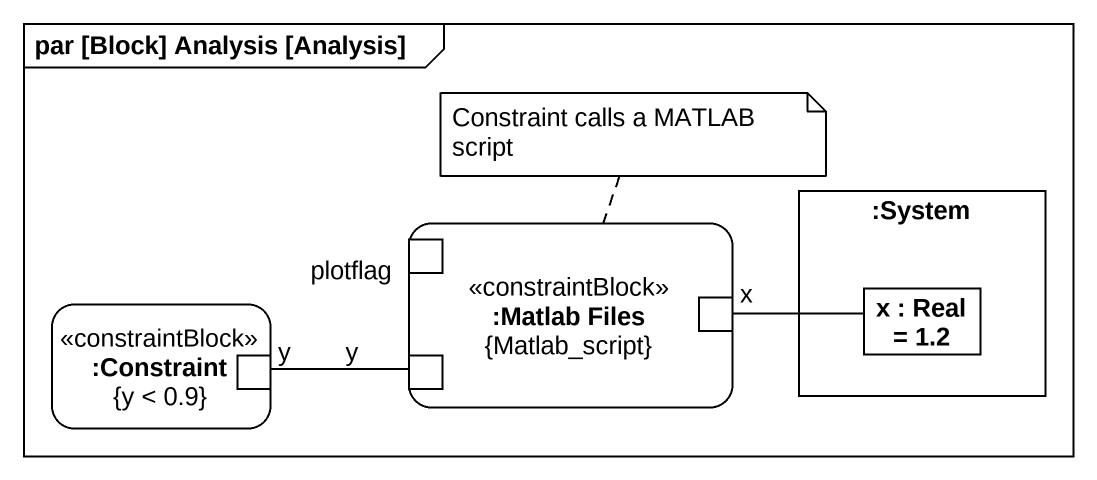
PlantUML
@startuml
mainframe par [Block] Analysis [Analysis]
rectangle ":System" as System {
  rectangle "x : Real = 1.2" as x__2
}
rectangle ":Constraint\n{y < 0.9}" as Constraint <<constraintBlock>> {
  port y
}
rectangle ":Matlab Files\n{Matlab_script}" as Matlab_Files <<constraintBlock>> {
  port plotflag
  port "x" as x_
  port "y" as y_2
}
x_ -right- x__2
y -right- y_2
note top of Matlab_Files : Constraint calls a MATLAB script
@enduml
